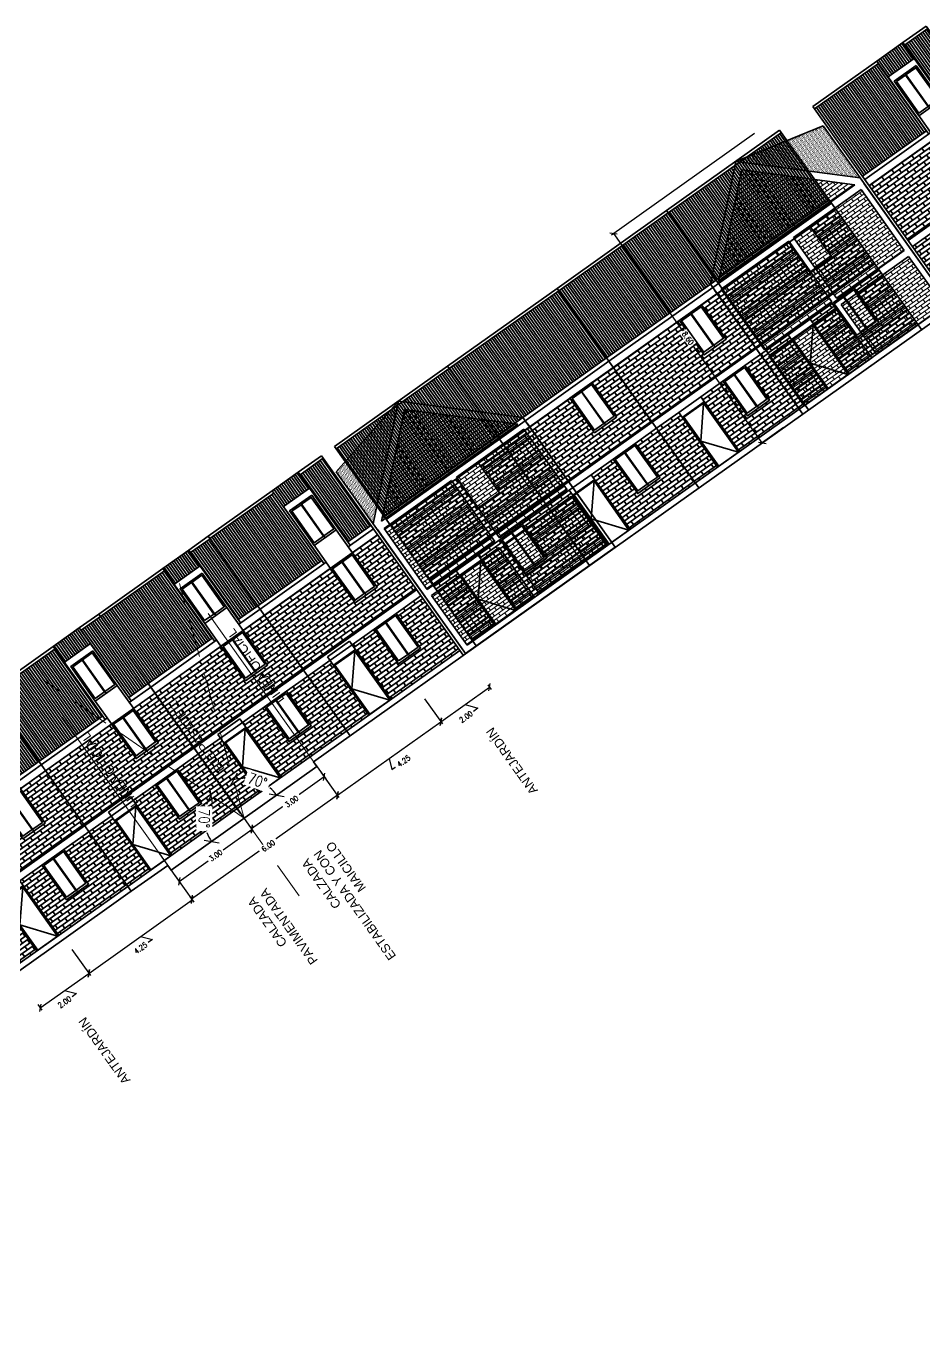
# Model space of a CAD drawing. Header units: metres. Extents: x 12 to 777, y -493 to 333.
# Drawn here: x 560.9 to 590.97, y -480.01 to -436.08 of the extents above; entities that cross this region are included whole.
import ezdxf

# ---------------------------------------------------------------- set-up
doc = ezdxf.new("R2010")
doc.units = ezdxf.units.M
doc.header["$LTSCALE"] = 5
doc.header["$MEASUREMENT"] = 0
doc.linetypes.add('HIDDEN', pattern=[0.375, 0.25, -0.125])
doc.layers.get('0').update_dxf_attribs({"color": 30})
for name, color, linetype, lineweight in [('A-ANNO-DIMS', 3, 'Continuous', 18), ('A-ANNO-TEXT', 3, 'Continuous', 18), ('A-ELEV-MBE1', 7, 'Continuous', 35), ('A-ELEV-OVHD', 3, 'HIDDEN', 18), ('A-ELEV-PATT', 8, 'Continuous', 18), ('A-SECT-MCUT', 7, 'Continuous', 35), ('G-ANNO-SYMB', 3, 'Continuous', 18), ('U-BLDG-TYPE', 7, 'Continuous', 35)]:
    doc.layers.add(name, color=color, linetype=linetype, lineweight=lineweight)
doc.styles.add('E-ARIAL', font='arial.ttf')
doc.styles.add('E-ROMANS', font='romans.shx', dxfattribs={"width": 0.8})
doc.dimstyles.new('E-0100_TICK_18', dxfattribs={"dimscale": 0.001, "dimtxt": 180, "dimasz": 180, "dimexe": 90, "dimexo": 60, "dimgap": 90, "dimtad": 0, "dimzin": 0, "dimdsep": 46, "dimtxsty": 'E-ROMANS', "dimblk": 'OBLIQUE', "dimcen": 90, "dimclrd": 256, "dimclre": 256, "dimclrt": 256, "dimadec": 0, "dimazin": 0, "dimtfac": 1, "dimtmove": 1, "dimatfit": 3, "dimldrblk": 'OPEN90', "dimfxl": 1, "dimtfill": 1, "dimtolj": 1, "dimtzin": 0, "dimarcsym": 0})
doc.dimstyles.new('E-0200_TICK_18', dxfattribs={"dimscale": 0.001, "dimtxt": 360, "dimasz": 360, "dimexe": 180, "dimexo": 120, "dimgap": 180, "dimtad": 0, "dimzin": 0, "dimdsep": 46, "dimtxsty": 'E-ROMANS', "dimblk": 'OBLIQUE', "dimcen": 180, "dimclrd": 256, "dimclre": 256, "dimclrt": 256, "dimadec": 0, "dimazin": 0, "dimtfac": 1, "dimtmove": 1, "dimatfit": 3, "dimldrblk": 'OPEN90', "dimfxl": 1, "dimtfill": 1, "dimtolj": 1, "dimtzin": 0, "dimarcsym": 0})

# ---------------------------------------------------------------- blocks, each defined once
blk = doc.blocks.new('casa atras')
h = blk.add_hatch()
h.set_pattern_fill('LINE', color=256, scale=0.025, angle=54.5872, style=0)
h.set_pattern_definition([(90, (-224.35582, 672.678565), (-0.079375, 7e-18), [])])
h.paths.add_polyline_path([(3.7, 7.552), (2.63, 7.552), (2.63, 5.34), (3.7, 5.34)])
h.paths.add_polyline_path([(0, 8.102), (0, 5.34), (2.63, 5.34), (2.63, 8.102)])
h.paths.add_polyline_path([(3.7, 8.102), (3.7, 5.34), (4.65, 5.34), (4.65, 8.102)])
h.paths.add_polyline_path([(3.7, 8.102), (2.63, 8.102), (2.63, 7.552), (3.7, 7.552)])
h = blk.add_hatch()
h.set_pattern_fill('AR-BRSTD', color=256, scale=0.002029, style=0)
h.set_pattern_definition([(360, (4.75, 2e-12), (1e-10, 0.137426), []), (90, (4.75, 2e-12), (-0.2061134, 0.137426), [0.137426, -0.137426])])
h.paths.add_polyline_path([(2.72, 4.95), (0, 4.95), (0, 2.697), (4.65, 2.697), (4.65, 4.95), (3.61, 4.95), (3.61, 3.732), (2.72, 3.732)])
h.paths.add_polyline_path([(1.817, 0.2), (4.65, 0.2), (4.65, 2.447), (3.626, 2.447), (3.626, 1.026), (2.72, 1.026), (2.72, 2.447), (1.817, 2.447)])
h.paths.add_polyline_path([(0.911, 2.447), (0, 2.447), (0, 0.2), (0.911, 0.2)])
for p, q in [((4.65, 2.697), (0, 2.697)), ((0.911, 2.447), (0, 2.447)), ((0.911, 2.447), (0.911, 0.202)), ((0.911, 2.447), (1.817, 2.447)), ((1.817, 2.247), (0.911, 2.247)), ((1.771, 2.222), (0.957, 1.242)), ((1.817, 0.202), (1.817, 2.447)), ((2.72, 2.447), (1.817, 2.447)), ((3.153, 1.101), (3.153, 2.398)), ((3.173, 2.447), (3.173, 1.026)), ((3.626, 2.447), (4.65, 2.447)), ((0.957, 1.242), (1.771, 0.202))]:
    blk.add_line(p, q)
for points in [[(0, 8.2), (4.65, 8.2)], [(0, 0), (0, 8.2)], [(0, 8.102), (4.65, 8.102)], [(4.65, 0), (4.65, 8.2)], [(0, 5.34), (4.65, 5.34)], [(0, 5.2), (4.65, 5.2)], [(0, 4.95), (4.65, 4.95)], [(3.153, 1.101), (2.771, 1.101), (2.771, 2.398), (3.153, 2.398)], [(3.173, 2.398), (3.575, 2.398), (3.575, 1.101), (3.173, 1.101)], [(4.65, 0.2), (0, 0.2)]]:
    blk.add_lwpolyline(points)
for points in [[(3.61, 4.952), (2.72, 4.952), (2.72, 3.732), (3.61, 3.732)], [(1.771, 2.222), (0.957, 2.222), (0.957, 0.202), (1.771, 0.202)], [(3.626, 2.447), (2.72, 2.447), (2.72, 1.026), (3.626, 1.026)]]:
    blk.add_lwpolyline(points, close=True)
blk = doc.blocks.new('casa atras centro')
h = blk.add_hatch()
h.set_pattern_fill('LINE', color=256, scale=0.025, angle=54.5872, style=0)
h.set_pattern_definition([(90, (-43.53428, -17.8954), (-0.079375, 2e-16), [])])
h.paths.add_polyline_path([(184.522, -683.022), (183.452, -683.022), (183.452, -685.234), (184.522, -685.234)])
h.paths.add_polyline_path([(180.822, -682.472), (180.822, -685.234), (183.452, -685.234), (183.452, -682.472)])
h.paths.add_polyline_path([(184.522, -682.472), (183.452, -682.472), (183.452, -683.022), (184.522, -683.022)])
h.paths.add_polyline_path([(185.322, -685.234), (185.322, -682.472), (184.522, -682.472), (184.522, -685.234)])
h = blk.add_hatch()
h.set_pattern_fill('AR-BRSTD', color=256, scale=0.002029, style=0)
h.set_pattern_definition([(360, (185.57154, -690.57397), (1e-10, 0.137426), []), (90, (185.57154, -690.57397), (-0.2061134, 0.137426), [0.137426, -0.137426])])
h.paths.add_polyline_path([(181.733, -688.127), (180.822, -688.127), (180.822, -690.374), (181.733, -690.374)])
h.paths.add_polyline_path([(185.322, -690.374), (185.322, -688.127), (184.448, -688.127), (184.448, -689.548), (183.542, -689.548), (183.542, -688.127), (182.639, -688.127), (182.639, -690.374)])
h.paths.add_polyline_path([(184.448, -685.624), (184.448, -687.045), (183.542, -687.045), (183.542, -685.624), (180.822, -685.624), (180.822, -687.877), (185.322, -687.877), (185.322, -685.624)])
for p, q in [((183.995, -685.624), (183.995, -687.045)), ((183.975, -686.969), (183.975, -685.673)), ((185.322, -687.877), (180.822, -687.877)), ((181.733, -688.127), (180.822, -688.127)), ((181.733, -688.127), (181.733, -690.372)), ((181.733, -688.127), (182.639, -688.127)), ((182.639, -690.372), (182.639, -688.127)), ((183.542, -688.127), (182.639, -688.127)), ((183.975, -689.473), (183.975, -688.176)), ((183.995, -688.127), (183.995, -689.548)), ((184.448, -688.127), (185.322, -688.127)), ((182.639, -688.327), (181.733, -688.327)), ((182.592, -688.352), (181.779, -689.332)), ((181.779, -689.332), (182.592, -690.372))]:
    blk.add_line(p, q)
for points in [[(180.822, -682.374), (185.322, -682.374)], [(180.822, -690.574), (180.822, -682.374)], [(180.822, -682.472), (185.322, -682.472)], [(185.322, -690.574), (185.322, -682.374)], [(180.822, -685.234), (185.322, -685.234)], [(180.822, -685.374), (185.322, -685.374)], [(180.822, -685.624), (185.322, -685.624)], [(183.975, -686.969), (183.592, -686.969), (183.592, -685.673), (183.975, -685.673)], [(183.995, -685.673), (184.397, -685.673), (184.397, -686.969), (183.995, -686.969)], [(183.975, -689.473), (183.592, -689.473), (183.592, -688.176), (183.975, -688.176)], [(183.995, -688.176), (184.397, -688.176), (184.397, -689.473), (183.995, -689.473)], [(185.322, -690.374), (180.822, -690.374)]]:
    blk.add_lwpolyline(points)
for points in [[(184.448, -685.624), (183.542, -685.624), (183.542, -687.045), (184.448, -687.045)], [(184.448, -688.127), (183.542, -688.127), (183.542, -689.548), (184.448, -689.548)], [(182.592, -688.352), (181.779, -688.352), (181.779, -690.372), (182.592, -690.372)]]:
    blk.add_lwpolyline(points, close=True)
blk = doc.blocks.new('U')
h = blk.add_hatch()
h.set_pattern_fill('LINE', color=256, scale=0.025, angle=196.6165, style=0)
h.set_pattern_definition([(180, (242.832794, -331.46511), (-3e-15, 0.0665151), [])])
h.paths.add_polyline_path([(238.358, -360.679), (236.044, -360.679), (236.044, -361.35), (238.358, -361.35)])
h.paths.add_polyline_path([(236.504, -361.35), (235.961, -361.35), (235.961, -362.246), (236.504, -362.246)])
h.paths.add_polyline_path([(238.358, -362.246), (236.044, -362.246), (236.044, -364.45), (238.358, -364.45)])
h = blk.add_hatch()
h.set_pattern_fill('AR-BRSTD', color=256, scale=0.0017, angle=90, style=0)
h.set_pattern_definition([(90, (0, 0), (-0.11516106, 7e-18), []), (180, (0, 0), (-0.11516106, -0.17272), [0.11516106, -0.11516106])])
h.paths.add_polyline_path([(242.665, -360.679), (240.782, -360.679), (240.782, -361.412), (241.973, -361.412), (241.973, -362.171), (240.782, -362.171), (240.782, -362.928), (242.665, -362.928)])
h.paths.add_polyline_path([(240.782, -364.45), (242.665, -364.45), (242.665, -363.687), (240.782, -363.687)])
h.paths.add_polyline_path([(239.876, -362.178), (238.685, -362.178), (238.685, -364.45), (240.573, -364.45), (240.573, -360.679), (238.685, -360.679), (238.685, -361.418), (239.876, -361.418)])
for p, q in [((240.573, -360.679, -791.211), (240.573, -364.45, -791.211)), ((240.782, -361.412, -791.211), (240.782, -360.679, -791.211)), ((235.961, -361.35, -791.211), (235.961, -362.246, -791.211)), ((237.896, -361.418, -791.211), (238.683, -361.418, -791.211)), ((236.706, -361.798, -791.211), (237.896, -361.798, -791.211)), ((238.685, -361.798, -791.211), (239.876, -361.798, -791.211)), ((240.782, -361.791, -791.211), (241.973, -361.791, -791.211)), ((241.91, -361.808, -791.211), (240.823, -361.808, -791.211)), ((237.833, -361.815, -791.211), (236.746, -361.815, -791.211)), ((239.812, -361.815, -791.211), (238.725, -361.815, -791.211)), ((240.782, -362.171, -791.211), (240.782, -362.928, -791.211)), ((237.896, -362.178, -791.211), (238.683, -362.178, -791.211)), ((242.664, -362.928, -791.211), (240.654, -362.928, -791.211)), ((240.654, -362.928, -791.211), (240.654, -363.687, -791.211)), ((240.782, -363.687, -791.211), (240.782, -362.928, -791.211)), ((240.95, -362.928, -791.211), (240.95, -363.687, -791.211)), ((240.971, -362.966, -791.211), (241.792, -363.648, -791.211)), ((241.792, -363.648, -791.211), (242.664, -362.966, -791.211)), ((240.654, -363.687, -791.211), (242.664, -363.687, -791.211)), ((240.782, -363.687, -791.211), (240.782, -364.45, -791.211))]:
    blk.add_line(p, q)
at = {"elevation": -791.211}
for points in [[(242.833, -360.679), (235.961, -360.679)], [(235.961, -361.35), (235.961, -360.679)], [(236.044, -361.35), (236.044, -360.679)], [(238.358, -361.35), (238.358, -360.679)], [(238.475, -361.425), (238.475, -360.679)], [(238.685, -364.45), (238.685, -360.679)], [(242.665, -360.679), (242.665, -364.45)], [(238.475, -361.35), (235.961, -361.35)], [(236.504, -362.246), (236.504, -361.35)], [(236.746, -361.798), (236.746, -361.461), (237.833, -361.461), (237.833, -361.798)], [(238.725, -361.798), (238.725, -361.461), (239.812, -361.461), (239.812, -361.798)], [(240.823, -361.791), (240.823, -361.454), (241.91, -361.454), (241.91, -361.791)], [(241.91, -361.808), (241.91, -362.128), (240.823, -362.128), (240.823, -361.808)], [(237.833, -361.815), (237.833, -362.135), (236.746, -362.135), (236.746, -361.815)], [(238.475, -364.45), (238.475, -362.171)], [(239.812, -361.815), (239.812, -362.135), (238.725, -362.135), (238.725, -361.815)], [(235.961, -364.45), (235.961, -362.246)], [(238.475, -362.246), (235.961, -362.246)], [(236.044, -364.45), (236.044, -362.246)], [(238.358, -364.45), (238.358, -362.246)], [(242.833, -364.45), (235.961, -364.45)]]:
    blk.add_lwpolyline(points, dxfattribs=at)
for points in [[(236.706, -361.418), (236.706, -362.178), (237.896, -362.178), (237.896, -361.418)], [(238.685, -361.418), (238.685, -362.178), (239.876, -362.178), (239.876, -361.418)], [(240.782, -361.412), (240.782, -362.171), (241.973, -362.171), (241.973, -361.412)], [(240.971, -362.966), (240.971, -363.648), (242.664, -363.648), (242.664, -362.966)]]:
    blk.add_lwpolyline(points, close=True, dxfattribs=at)
blk = doc.blocks.new('_Oblique')
at = {"color": 0, "linetype": 'ByBlock', "lineweight": -2}
blk.add_line((-0.5, -0.5), (0.5, 0.5), dxfattribs=at)
blk = doc.blocks.new('*D157')
at = {"layer": 'A-ANNO-DIMS', "lineweight": -2, "transparency": 16777216}
for p, q in [((570.774, -461.08), (571.379, -461.931)), ((571.327, -461.858), (569.238, -463.343)), ((566.442, -465.331), (568.739, -463.698)), ((565.889, -464.553), (566.494, -465.405))]:
    blk.add_line(p, q, dxfattribs=at)
at = {"layer": 'A-ANNO-DIMS', "lineweight": -2, "transparency": 16777216, "xscale": 0.18, "yscale": 0.18, "zscale": 0.18}
for p, rotation in [((571.327, -461.858), 35.41278118758976), ((566.442, -465.331), 215.4127811875897)]:
    blk.add_blockref('_Oblique', p, dxfattribs=dict(at, rotation=rotation))
at = {"layer": 'A-ANNO-DIMS', "transparency": 16777216, "insert": (569.011, -463.552), "char_height": 0.18, "attachment_point": 5, "rotation": 35.4128, "style": 'E-ROMANS', "bg_fill": 3, "box_fill_scale": 1.25, "bg_fill_color": 256, "bg_fill_true_color": 13158600, "bg_fill_transparency": 0}
blk.add_mtext('\\A1;6.00 ', dxfattribs=at)
blk = doc.blocks.new('_Open90')
at = {"color": 0, "linetype": 'ByBlock', "lineweight": -2}
for p, q in [((0, 0), (-1, 0)), ((-0.5, 0.5), (0, 0)), ((0, 0), (-0.5, -0.5))]:
    blk.add_line(p, q, dxfattribs=at)
blk = doc.blocks.new('*D155')
at = {"layer": 'A-ANNO-DIMS', "lineweight": -2, "transparency": 16777216}
for start, end in [(145.4128, 159.9201), (200.9055, 215.4128)]:
    blk.add_arc((568.201, -462.629), 1.337, start, end, dxfattribs=at)
at = {"layer": 'A-ANNO-DIMS', "lineweight": -2, "transparency": 16777216, "xscale": 0.36, "yscale": 0.36, "zscale": 0.36}
for p, rotation in [((567.101, -461.87), 55.41278119080855), ((567.112, -463.404), 305.4127815127612)]:
    blk.add_blockref('_Oblique', p, dxfattribs=dict(at, rotation=rotation))
at = {"layer": 'A-ANNO-DIMS', "transparency": 16777216, "insert": (566.865, -462.639), "char_height": 0.36, "attachment_point": 5, "rotation": 270.4128, "style": 'E-ROMANS', "bg_fill": 3, "box_fill_scale": 1.25, "bg_fill_color": 256, "bg_fill_true_color": 13158600, "bg_fill_transparency": 0}
blk.add_mtext('\\A1;70°', dxfattribs=at)
blk = doc.blocks.new('*D156')
at = {"layer": 'A-ANNO-DIMS', "lineweight": -2, "transparency": 16777216}
for start, end in [(90.9055, 105.4128), (35.4128, 49.9201)]:
    blk.add_arc((568.201, -462.629), 1.337, start, end, dxfattribs=at)
at = {"layer": 'A-ANNO-DIMS', "lineweight": -2, "transparency": 16777216, "xscale": 0.36, "yscale": 0.36, "zscale": 0.36}
for p, rotation in [((567.846, -461.34), 195.412781194838), ((569.291, -461.855), 305.4127814212746)]:
    blk.add_blockref('_Oblique', p, dxfattribs=dict(at, rotation=rotation))
at = {"layer": 'A-ANNO-DIMS', "transparency": 16777216, "insert": (568.65, -461.37), "char_height": 0.36, "attachment_point": 5, "rotation": 340.4128, "style": 'E-ROMANS', "bg_fill": 3, "box_fill_scale": 1.25, "bg_fill_color": 256, "bg_fill_true_color": 13158600, "bg_fill_transparency": 0}
blk.add_mtext('\\A1;70°', dxfattribs=at)
blk = doc.blocks.new('*D159')
at = {"layer": 'A-ANNO-DIMS', "lineweight": -2, "transparency": 16777216}
for p, q in [((570.562, -460.782), (570.939, -461.312)), ((570.887, -461.239), (570.023, -461.853)), ((567.812, -462.082), (568.499, -463.047)), ((568.447, -462.974), (569.519, -462.212))]:
    blk.add_line(p, q, dxfattribs=at)
at = {"layer": 'A-ANNO-DIMS', "lineweight": -2, "transparency": 16777216, "xscale": 0.18, "yscale": 0.18, "zscale": 0.18}
for p, rotation in [((570.887, -461.239), 35.41278118758976), ((568.447, -462.974), 215.4127811875897)]:
    blk.add_blockref('_Oblique', p, dxfattribs=dict(at, rotation=rotation))
at = {"layer": 'A-ANNO-DIMS', "transparency": 16777216, "insert": (569.793, -462.064), "char_height": 0.18, "attachment_point": 5, "rotation": 35.4128, "style": 'E-ROMANS', "bg_fill": 3, "box_fill_scale": 1.25, "bg_fill_color": 256, "bg_fill_true_color": 13158600, "bg_fill_transparency": 0}
blk.add_mtext('\\A1;3.00 ', dxfattribs=at)
blk = doc.blocks.new('*D158')
at = {"layer": 'A-ANNO-DIMS', "lineweight": -2, "transparency": 16777216}
for p, q in [((567.812, -462.082), (568.521, -463.078)), ((568.469, -463.005), (567.499, -463.695)), ((565.367, -463.82), (566.076, -464.817)), ((566.024, -464.744), (566.994, -464.054))]:
    blk.add_line(p, q, dxfattribs=at)
at = {"layer": 'A-ANNO-DIMS', "lineweight": -2, "transparency": 16777216, "xscale": 0.18, "yscale": 0.18, "zscale": 0.18}
for p, rotation in [((568.469, -463.005), 35.41278118758976), ((566.024, -464.744), 215.4127811875897)]:
    blk.add_blockref('_Oblique', p, dxfattribs=dict(at, rotation=rotation))
at = {"layer": 'A-ANNO-DIMS', "transparency": 16777216, "insert": (567.247, -463.874), "char_height": 0.18, "attachment_point": 5, "rotation": 35.4128, "style": 'E-ROMANS', "bg_fill": 3, "box_fill_scale": 1.25, "bg_fill_color": 256, "bg_fill_true_color": 13158600, "bg_fill_transparency": 0}
blk.add_mtext('\\A1;3.00', dxfattribs=at)
blk = doc.blocks.new('*D202')
at = {"layer": 'A-ANNO-DIMS', "lineweight": -2, "transparency": 16777216}
for p, q in [((562.428, -467.024), (563.051, -467.9)), ((561.372, -468.983), (562.998, -467.826)), ((562.185, -468.405), (562.586, -468.504)), ((562.586, -468.504), (562.44, -468.608)), ((561.292, -468.871), (561.424, -469.056))]:
    blk.add_line(p, q, dxfattribs=at)
at = {"layer": 'A-ANNO-DIMS', "lineweight": -2, "transparency": 16777216, "xscale": 0.18, "yscale": 0.18, "zscale": 0.18}
for p, rotation in [((562.998, -467.826), 35.41278118758974), ((561.372, -468.983), 215.4127811875897)]:
    blk.add_blockref('_Oblique', p, dxfattribs=dict(at, rotation=rotation))
at = {"layer": 'A-ANNO-DIMS', "transparency": 16777216, "insert": (562.188, -468.787), "char_height": 0.18, "attachment_point": 5, "rotation": 35.4128, "style": 'E-ROMANS', "bg_fill": 3, "box_fill_scale": 1.25, "bg_fill_color": 256, "bg_fill_true_color": 13158600, "bg_fill_transparency": 0}
blk.add_mtext('\\A1;2.00', dxfattribs=at)
blk = doc.blocks.new('*D203')
at = {"layer": 'A-ANNO-DIMS', "lineweight": -2, "transparency": 16777216}
for p, q in [((574.795, -459.395), (576.425, -458.237)), ((576.368, -458.156), (576.478, -458.31)), ((574.246, -458.622), (574.848, -459.469)), ((575.61, -458.816), (576.032, -458.944)), ((576.032, -458.944), (575.886, -459.048))]:
    blk.add_line(p, q, dxfattribs=at)
at = {"layer": 'A-ANNO-DIMS', "lineweight": -2, "transparency": 16777216, "xscale": 0.18, "yscale": 0.18, "zscale": 0.18}
for p, rotation in [((576.425, -458.237), 35.41278118758974), ((574.795, -459.395), 215.4127811875897)]:
    blk.add_blockref('_Oblique', p, dxfattribs=dict(at, rotation=rotation))
at = {"layer": 'A-ANNO-DIMS', "transparency": 16777216, "insert": (575.634, -459.227), "char_height": 0.18, "attachment_point": 5, "rotation": 35.4128, "style": 'E-ROMANS', "bg_fill": 3, "box_fill_scale": 1.25, "bg_fill_color": 256, "bg_fill_true_color": 13158600, "bg_fill_transparency": 0}
blk.add_mtext('\\A1;2.00', dxfattribs=at)
blk = doc.blocks.new('*D204')
at = {"layer": 'A-ANNO-DIMS', "lineweight": -2, "transparency": 16777216}
for p, q in [((562.998, -467.826), (566.464, -465.362)), ((566.373, -465.235), (566.516, -465.436)), ((564.731, -466.594), (565.133, -466.693)), ((565.133, -466.693), (564.986, -466.797)), ((562.428, -467.024), (563.051, -467.9))]:
    blk.add_line(p, q, dxfattribs=at)
at = {"layer": 'A-ANNO-DIMS', "lineweight": -2, "transparency": 16777216, "xscale": 0.18, "yscale": 0.18, "zscale": 0.18}
for p, rotation in [((566.464, -465.362), 35.41278118758974), ((562.998, -467.826), 215.4127811875897)]:
    blk.add_blockref('_Oblique', p, dxfattribs=dict(at, rotation=rotation))
at = {"layer": 'A-ANNO-DIMS', "transparency": 16777216, "insert": (564.734, -466.977), "char_height": 0.18, "attachment_point": 5, "rotation": 35.4128, "style": 'E-ROMANS', "bg_fill": 3, "box_fill_scale": 1.25, "bg_fill_color": 256, "bg_fill_true_color": 13158600, "bg_fill_transparency": 0}
blk.add_mtext('\\A1;4.25', dxfattribs=at)
blk = doc.blocks.new('*D205')
at = {"layer": 'A-ANNO-DIMS', "lineweight": -2, "transparency": 16777216}
for p, q in [((574.246, -458.622), (574.846, -459.466)), ((571.327, -461.858), (574.794, -459.393)), ((573.06, -460.625), (573.148, -460.994)), ((573.148, -460.994), (573.295, -460.89)), ((570.942, -461.317), (571.379, -461.931))]:
    blk.add_line(p, q, dxfattribs=at)
at = {"layer": 'A-ANNO-DIMS', "lineweight": -2, "transparency": 16777216, "xscale": 0.18, "yscale": 0.18, "zscale": 0.18}
for p, rotation in [((574.794, -459.393), 35.41278118758974), ((571.327, -461.858), 215.4127811875897)]:
    blk.add_blockref('_Oblique', p, dxfattribs=dict(at, rotation=rotation))
at = {"layer": 'A-ANNO-DIMS', "transparency": 16777216, "insert": (573.547, -460.711), "char_height": 0.18, "attachment_point": 5, "rotation": 35.4128, "style": 'E-ROMANS', "bg_fill": 3, "box_fill_scale": 1.25, "bg_fill_color": 256, "bg_fill_true_color": 13158600, "bg_fill_transparency": 0}
blk.add_mtext('\\A1;4.25 ', dxfattribs=at)
blk = doc.blocks.new('elev front casa esquina')
h = blk.add_hatch()
h.set_pattern_fill('LINE', color=256, scale=0.025, angle=196.6165, style=0)
h.set_pattern_definition([(90, (-34.96229, -7e-12), (-0.079375, -4e-15), [])])
h.paths.add_polyline_path([(-2.12, 8.102), (-4.75, 8.102), (-4.75, 5.34), (-2.12, 5.34)])
h.paths.add_polyline_path([(-0.1, 8.102), (-1.05, 8.102), (-1.05, 5.34), (-0.1, 5.34)])
h.paths.add_polyline_path([(-1.05, 8.2), (-2.12, 8.2), (-2.12, 7.552), (-1.05, 7.552)])
h = blk.add_hatch()
h.set_pattern_fill('AR-BRSTD', color=256, scale=0.002029, style=0)
h.set_pattern_definition([(360, (0, 0), (1e-10, 0.137426), []), (90, (0, 0), (-0.2061134, 0.137426), [0.137426, -0.137426])])
h.paths.add_polyline_path([(-2.933, 0.2), (-0.1, 0.2), (-0.1, 2.447), (-1.124, 2.447), (-1.124, 1.026), (-2.03, 1.026), (-2.03, 2.447), (-2.933, 2.447)])
h.paths.add_polyline_path([(-3.839, 2.447), (-4.75, 2.447), (-4.75, 0.2), (-3.839, 0.2)])
h.paths.add_polyline_path([(-1.132, 4.95), (-1.132, 3.529), (-2.038, 3.529), (-2.038, 4.95), (-4.75, 4.95), (-4.75, 2.697), (-0.1, 2.697), (-0.1, 4.95)])
for p, q in [((-1.05, 8.2), (-2.12, 8.2)), ((-1.605, 5.966), (-1.605, 7.263)), ((-1.585, 7.312), (-1.585, 5.891)), ((-2.038, 6.092), (-2.038, 4.95)), ((-1.132, 6.09), (-1.132, 4.95)), ((-1.605, 3.605), (-1.605, 4.901)), ((-1.585, 4.95), (-1.585, 3.529)), ((-0.1, 2.697), (-4.75, 2.697)), ((-3.839, 2.447), (-4.75, 2.447)), ((-2.933, 2.6), (-3.839, 2.6)), ((-3.839, 2.6), (-3.839, 0.202)), ((-3.839, 2.447), (-2.933, 2.447)), ((-2.933, 2.247), (-3.839, 2.247)), ((-2.979, 2.222), (-3.793, 1.242)), ((-2.933, 0.202), (-2.933, 2.6)), ((-2.03, 2.447), (-2.933, 2.447)), ((-1.597, 1.101), (-1.597, 2.398)), ((-1.577, 2.447), (-1.577, 1.026)), ((-1.124, 2.447), (-0.1, 2.447)), ((-3.793, 1.242), (-2.979, 0.202))]:
    blk.add_line(p, q)
for points in [[(-4.75, 8.2), (-2.12, 8.2)], [(-4.75, 0), (-4.75, 8.2)], [(-4.75, 8.102), (-2.12, 8.102)], [(-2.12, 5.2), (-2.12, 8.2)], [(-1.05, 5.2), (-1.05, 8.2)], [(-1.05, 8.2), (-0.1, 8.2)], [(-1.05, 8.102), (-0.1, 8.102)], [(-0.1, 0), (-0.1, 8.2)], [(-2.12, 7.552), (-1.05, 7.552)], [(-1.605, 5.966), (-1.987, 5.966), (-1.987, 7.263), (-1.605, 7.263)], [(-1.585, 7.263), (-1.183, 7.263), (-1.183, 5.966), (-1.585, 5.966)], [(-4.75, 5.34), (-2.12, 5.34)], [(-1.05, 5.34), (-0.1, 5.34)], [(-4.75, 5.2), (-2.038, 5.2)], [(-4.75, 4.95), (-0.1, 4.95)], [(-1.605, 3.605), (-1.987, 3.605), (-1.987, 4.901), (-1.605, 4.901)], [(-1.585, 4.901), (-1.183, 4.901), (-1.183, 3.605), (-1.585, 3.605)], [(-1.132, 5.2), (-0.1, 5.2)], [(-1.597, 1.101), (-1.979, 1.101), (-1.979, 2.398), (-1.597, 2.398)], [(-1.577, 2.398), (-1.175, 2.398), (-1.175, 1.101), (-1.577, 1.101)], [(-0.1, 0.2), (-4.75, 0.2)]]:
    blk.add_lwpolyline(points)
for points in [[(-1.132, 7.312), (-2.038, 7.312), (-2.038, 5.891), (-1.132, 5.891)], [(-1.132, 4.95), (-2.038, 4.95), (-2.038, 3.529), (-1.132, 3.529)], [(-2.979, 2.222), (-3.793, 2.222), (-3.793, 0.202), (-2.979, 0.202)], [(-1.124, 2.447), (-2.03, 2.447), (-2.03, 1.026), (-1.124, 1.026)]]:
    blk.add_lwpolyline(points, close=True)
blk = doc.blocks.new('P')
h = blk.add_hatch()
h.set_pattern_fill('ANGLE', color=256, style=0)
h.set_pattern_definition([(0, (170.91, -301.839), (0, 6.985), [5.08, -1.905]), (90, (170.91, -301.839), (-6.985, 4e-16), [5.08, -1.905])])
h.paths.add_polyline_path([(173.77, -298.764), (171.63, -298.764), (170.91, -301.839)])
at = {"layer": 'A-ELEV-PATT'}
h = blk.add_hatch(dxfattribs=at)
h.set_pattern_fill('DOTS', color=8, scale=0.03, angle=16.6449, style=0)
h.set_pattern_definition([(16.6449, (170.910177, -301.839314), (0.00917307, 0.05245027), [0, -0.047625])])
h.paths.add_polyline_path([(170.91, -301.839), (173.77, -298.764), (171.63, -298.764)])
h = blk.add_hatch(dxfattribs=at)
h.set_pattern_fill('AR-BRSTD', color=8, scale=0.0017, angle=16.6449, style=0)
h.set_pattern_definition([(269.99686, (228.6321, -181.905), (-0.11516106, 6.3e-06), []), (179.99686, (228.6321, -181.905), (-0.1151516, 0.1727263), [0.11516106, -0.11516106])])
h.paths.add_polyline_path([(174.11, -301.939), (174.11, -304.714), (176.61, -304.714), (176.61, -301.939)])
h.paths.add_polyline_path([(174.11, -298.964), (174.11, -301.739), (176.61, -301.739), (176.61, -298.964)])
h.paths.add_polyline_path([(176.862, -298.964), (176.862, -301.739), (178.91, -301.739), (178.91, -298.964)])
h.paths.add_polyline_path([(176.862, -301.939), (176.862, -304.714), (178.91, -304.714), (178.91, -301.939)])
h.paths.add_polyline_path([(173.858, -299.04), (171.254, -301.839), (173.858, -304.639)])
at = {"layer": 'A-SECT-MCUT'}
for p, q in [((170.91, -301.839), (173.77, -298.764)), ((171.63, -298.764), (170.91, -301.839)), ((171.254, -301.839), (173.858, -299.04)), ((173.77, -298.764), (171.63, -298.764)), ((173.77, -298.764), (179.11, -298.764)), ((173.858, -299.04), (173.858, -304.639)), ((174.01, -298.764), (179.11, -298.764)), ((174.11, -298.964), (176.61, -298.964)), ((174.11, -298.964), (174.11, -301.739)), ((176.61, -298.964), (176.61, -301.739)), ((176.862, -298.964), (178.91, -298.964)), ((176.862, -298.964), (176.862, -301.739)), ((178.91, -298.964), (178.91, -301.739)), ((179.11, -298.764), (179.11, -304.914)), ((179.11, -298.764), (179.11, -304.914)), ((173.77, -304.914), (170.91, -301.839)), ((173.858, -304.639), (171.254, -301.839)), ((174.11, -301.939), (174.11, -304.714)), ((176.61, -301.939), (176.61, -304.714)), ((176.862, -301.939), (176.862, -304.714)), ((178.91, -301.939), (178.91, -304.714)), ((176.61, -304.714), (174.11, -304.714)), ((178.91, -304.714), (176.862, -304.714)), ((179.11, -304.914), (173.77, -304.914)), ((179.11, -304.914), (174.01, -304.914))]:
    blk.add_line(p, q, dxfattribs=at)
for points in [[(176.61, -301.739), (174.11, -301.739)], [(178.91, -301.739), (176.862, -301.739)], [(176.61, -301.939), (174.11, -301.939)], [(178.91, -301.939), (176.862, -301.939)]]:
    blk.add_lwpolyline(points, dxfattribs=at)
blk = doc.blocks.new('*D464')
at = {"layer": 'A-ANNO-DIMS', "lineweight": -2, "transparency": 16777216}
for p, q in [((585.294, -439.681), (580.503, -443.088)), ((580.576, -443.035), (582.888, -446.288)), ((585.559, -450.044), (583.247, -446.792)), ((586.274, -449.536), (585.486, -450.096))]:
    blk.add_line(p, q, dxfattribs=at)
at = {"layer": 'A-ANNO-DIMS', "lineweight": -2, "transparency": 16777216, "xscale": 0.18, "yscale": 0.18, "zscale": 0.18}
for p, rotation in [((580.576, -443.035), 125.412781187517), ((585.559, -450.044), 305.412781187517)]:
    blk.add_blockref('_Oblique', p, dxfattribs=dict(at, rotation=rotation))
at = {"layer": 'A-ANNO-DIMS', "transparency": 16777216, "insert": (583.067, -446.54), "char_height": 0.18, "attachment_point": 5, "rotation": 305.4128, "style": 'E-ROMANS', "bg_fill": 3, "box_fill_scale": 1.25, "bg_fill_color": 256, "bg_fill_true_color": 13158600, "bg_fill_transparency": 0}
blk.add_mtext('\\A1;8.60', dxfattribs=at)

msp = doc.modelspace()

# ---------------------------------------------------------------- linework, layer by layer
at = {"layer": 'A-ELEV-OVHD'}
for p, q in [((568.201, -462.629), (566.032, -454.759)), ((568.201, -462.629), (561.48, -457.995)), ((564.978, -458.095), (570.178, -465.409))]:
    msp.add_line(p, q, dxfattribs=at)
at = {"layer": 'G-ANNO-SYMB'}
for p, q in [((566.994, -455.763), (570.739, -461.031)), ((562.109, -459.237), (565.854, -464.505))]:
    msp.add_line(p, q, dxfattribs=at)

# ---------------------------------------------------------------- block references
at = {"layer": 'A-ELEV-MBE1'}
for name, p, rotation in [('elev front casa esquina', (595.877, -442.708), 35.41278118753384), ('casa atras', (587.102, -448.945), 35.41278118751632), ('casa atras centro', (35.904, 6.485), 35.41278118751632), ('casa atras centro', (32.236, 3.877), 35.41278118751632), ('casa atras', (575.978, -456.854), 35.41278118751632)]:
    msp.add_blockref(name, p, dxfattribs=dict(at, rotation=rotation))
at = {"layer": 'A-ELEV-MBE1', "xscale": 1.193338069368044, "yscale": 1.193338069368044, "zscale": 1.193338069368044, "rotation": 305.4127811284727}
for p in [(754.621, 25.719, 944.182), (750.954, 23.112, 944.182)]:
    msp.add_blockref('U', p, dxfattribs=at)
at = {"layer": 'U-BLDG-TYPE', "rotation": 305.4127811284768}
msp.add_blockref('P', (731.632, -126.421), dxfattribs=at)
at = {"layer": 'U-BLDG-TYPE', "xscale": -1, "rotation": 125.4127812465727}
msp.add_blockref('P', (228.343, -484.258), dxfattribs=at)

# ---------------------------------------------------------------- texts
at = {"layer": 'A-ANNO-TEXT', "char_height": 0.3, "width": 4.67313, "attachment_point": 4, "rotation": 125.4128, "style": 'E-ARIAL'}
for insert in [(569.446, -458.732), (564.56, -462.206)]:
    msp.add_mtext('\\pt4;LINEA OFICIAL', dxfattribs=dict(at, insert=insert))

# ---------------------------------------------------------------- next in the draw order: dimensions: what is measured, and where the dimension line sits
at = {"layer": 'A-ANNO-DIMS'}
dim = msp.add_linear_dim(base=(566.442, -465.331, -1582.421), p1=(570.739, -461.031), p2=(565.854, -464.505, -1582.421), angle=215.4128, text='6.00 ', dimstyle='E-0100_TICK_18', dxfattribs=at)
dim.commit()
dim.dimension.update_dxf_attribs({"geometry": '*D157', "text_midpoint": (569.011, -463.552, -1582.421), "dimtype": 160})

# ---------------------------------------------------------------- next in the draw order: dimensions: what is measured, and where the dimension line sits
dim = msp.add_angular_dim_2l(base=(566.89, -462.368), line1=((568.201, -462.629, -791.211), (561.48, -457.995, -791.211)), line2=((570.646, -460.891, -791.211), (566.368, -463.933, -791.211)), dimstyle='E-0200_TICK_18', dxfattribs=at)
dim.commit()
dim.dimension.update_dxf_attribs({"geometry": '*D155', "text_midpoint": (566.865, -462.639, -791.211)})

# ---------------------------------------------------------------- next in the draw order: dimensions: what is measured, and where the dimension line sits
dim = msp.add_angular_dim_2l(base=(568.895, -461.486), line1=((568.201, -462.629, -791.211), (566.032, -454.759, -791.211)), line2=((566.368, -463.933, -791.211), (570.646, -460.891, -791.211)), dimstyle='E-0200_TICK_18', dxfattribs=at)
dim.commit()
dim.dimension.update_dxf_attribs({"geometry": '*D156', "text_midpoint": (568.65, -461.37, -791.211)})

# ---------------------------------------------------------------- next in the draw order: texts
at = {"layer": 'A-ANNO-TEXT', "char_height": 0.3, "width": 4.67313, "rotation": 125.4128, "style": 'E-ARIAL'}
for s, insert, attachment_point in [('\\pt4;EJE PASAJE 1', (567.439, -461.057), 4), ('\\pt4;CALZADA ESTABILIZADA Y CON MAICILLO', (570.635, -463.746), 6)]:
    msp.add_mtext(s, dxfattribs=dict(at, insert=insert, attachment_point=attachment_point))

# ---------------------------------------------------------------- next in the draw order: dimensions: what is measured, and where the dimension line sits
at = {"layer": 'A-ANNO-DIMS'}
dim = msp.add_linear_dim(base=(570.887, -461.239, -1582.421), p1=(567.778, -462.033, -791.211), p2=(570.527, -460.733), angle=35.4128, text='3.00 ', dimstyle='E-0100_TICK_18', dxfattribs=at)
dim.commit()
dim.dimension.update_dxf_attribs({"geometry": '*D159', "text_midpoint": (569.793, -462.064, -1582.421), "dimtype": 160})

# ---------------------------------------------------------------- next in the draw order: dimensions: what is measured, and where the dimension line sits
dim = msp.add_linear_dim(base=(566.024, -464.744, -1582.421), p1=(567.778, -462.033, -1582.421), p2=(565.333, -463.771, -791.211), angle=215.4128, dimstyle='E-0100_TICK_18', dxfattribs=at)
dim.commit()
dim.dimension.update_dxf_attribs({"geometry": '*D158', "text_midpoint": (567.247, -463.874, -1582.421), "dimtype": 160})

# ---------------------------------------------------------------- next in the draw order: linework, layer by layer
at = {"layer": 'A-SECT-MCUT'}
msp.add_lwpolyline([(543.419, -480.006), (562.165, -466.678), (564.307, -465.155), (565.642, -464.206), (565.757, -464.367), (570.642, -460.894), (570.527, -460.733), (591.926, -445.518)], dxfattribs=at)

# ---------------------------------------------------------------- next in the draw order: texts
at = {"layer": 'A-ANNO-TEXT', "insert": (568.62, -465.179), "char_height": 0.3, "width": 4.67313, "attachment_point": 6, "rotation": 125.4128, "style": 'E-ARIAL'}
msp.add_mtext('\\pt4;CALZADA\\PPAVIMENTADA', dxfattribs=at)

# ---------------------------------------------------------------- next in the draw order: dimensions: what is measured, and where the dimension line sits
at = {"layer": 'A-ANNO-DIMS'}
dim = msp.add_linear_dim(base=(580.576, -443.035), p1=(586.323, -449.501), p2=(585.343, -439.646), angle=125.4128, dimstyle='E-0100_TICK_18', dxfattribs=at)
dim.commit()
dim.dimension.update_dxf_attribs({"geometry": '*D464', "text_midpoint": (583.067, -446.54)})
at = {"layer": 'A-ANNO-DIMS', "color": 3}
for base, p1, p2, picture, middle in [((576.425, -458.237, -1582.421), (574.211, -458.573, -1582.421), (576.333, -458.107, -1582.421), '*D203', (575.812, -459.1, -1582.421)), ((562.998, -467.826, -1582.421), (561.257, -468.822, -1582.421), (562.393, -466.975, -1582.421), '*D202', (562.366, -468.66, -1582.421))]:
    dim = msp.add_linear_dim(base=base, p1=p1, p2=p2, angle=215.4128, dimstyle='E-0100_TICK_18', dxfattribs=at)
    dim.commit()
    dim.dimension.update_dxf_attribs({"geometry": picture, "text_midpoint": middle, "dimtype": 160})

# ---------------------------------------------------------------- next in the draw order: texts
at = {"layer": 'A-ANNO-TEXT', "char_height": 0.3, "width": 4.67313, "attachment_point": 6, "rotation": 125.4128, "style": 'E-ARIAL'}
for insert in [(576.412, -459.637), (562.76, -469.348)]:
    msp.add_mtext('\\pt4;ANTEJARDÍN', dxfattribs=dict(at, insert=insert))

# ---------------------------------------------------------------- next in the draw order: dimensions: what is measured, and where the dimension line sits
at = {"layer": 'A-ANNO-DIMS', "color": 3}
dim = msp.add_linear_dim(base=(574.794, -459.393, -1582.421), p1=(570.908, -461.268), p2=(574.211, -458.573, -1582.421), angle=215.4128, text='4.25 ', dimstyle='E-0100_TICK_18', dxfattribs=at)
dim.commit()
dim.dimension.update_dxf_attribs({"geometry": '*D205', "text_midpoint": (573.368, -460.838, -1582.421), "dimtype": 160})
dim = msp.add_linear_dim(base=(566.464, -465.362, -1582.421), p1=(562.393, -466.975, -1582.421), p2=(566.338, -465.186, -1582.421), angle=215.4128, dimstyle='E-0100_TICK_18', dxfattribs=at)
dim.commit()
dim.dimension.update_dxf_attribs({"geometry": '*D204', "text_midpoint": (564.913, -466.85, -1582.421), "dimtype": 160})

# ---------------------------------------------------------------- next in the draw order: block references
at = {"layer": 'A-ELEV-MBE1'}
for p, rotation in [((575.625, -457.108), 35.41278118753375), ((564.5, -465.018), 35.41278118753372)]:
    msp.add_blockref('elev front casa esquina', p, dxfattribs=dict(at, rotation=rotation))

doc.saveas('drawing.dxf')
